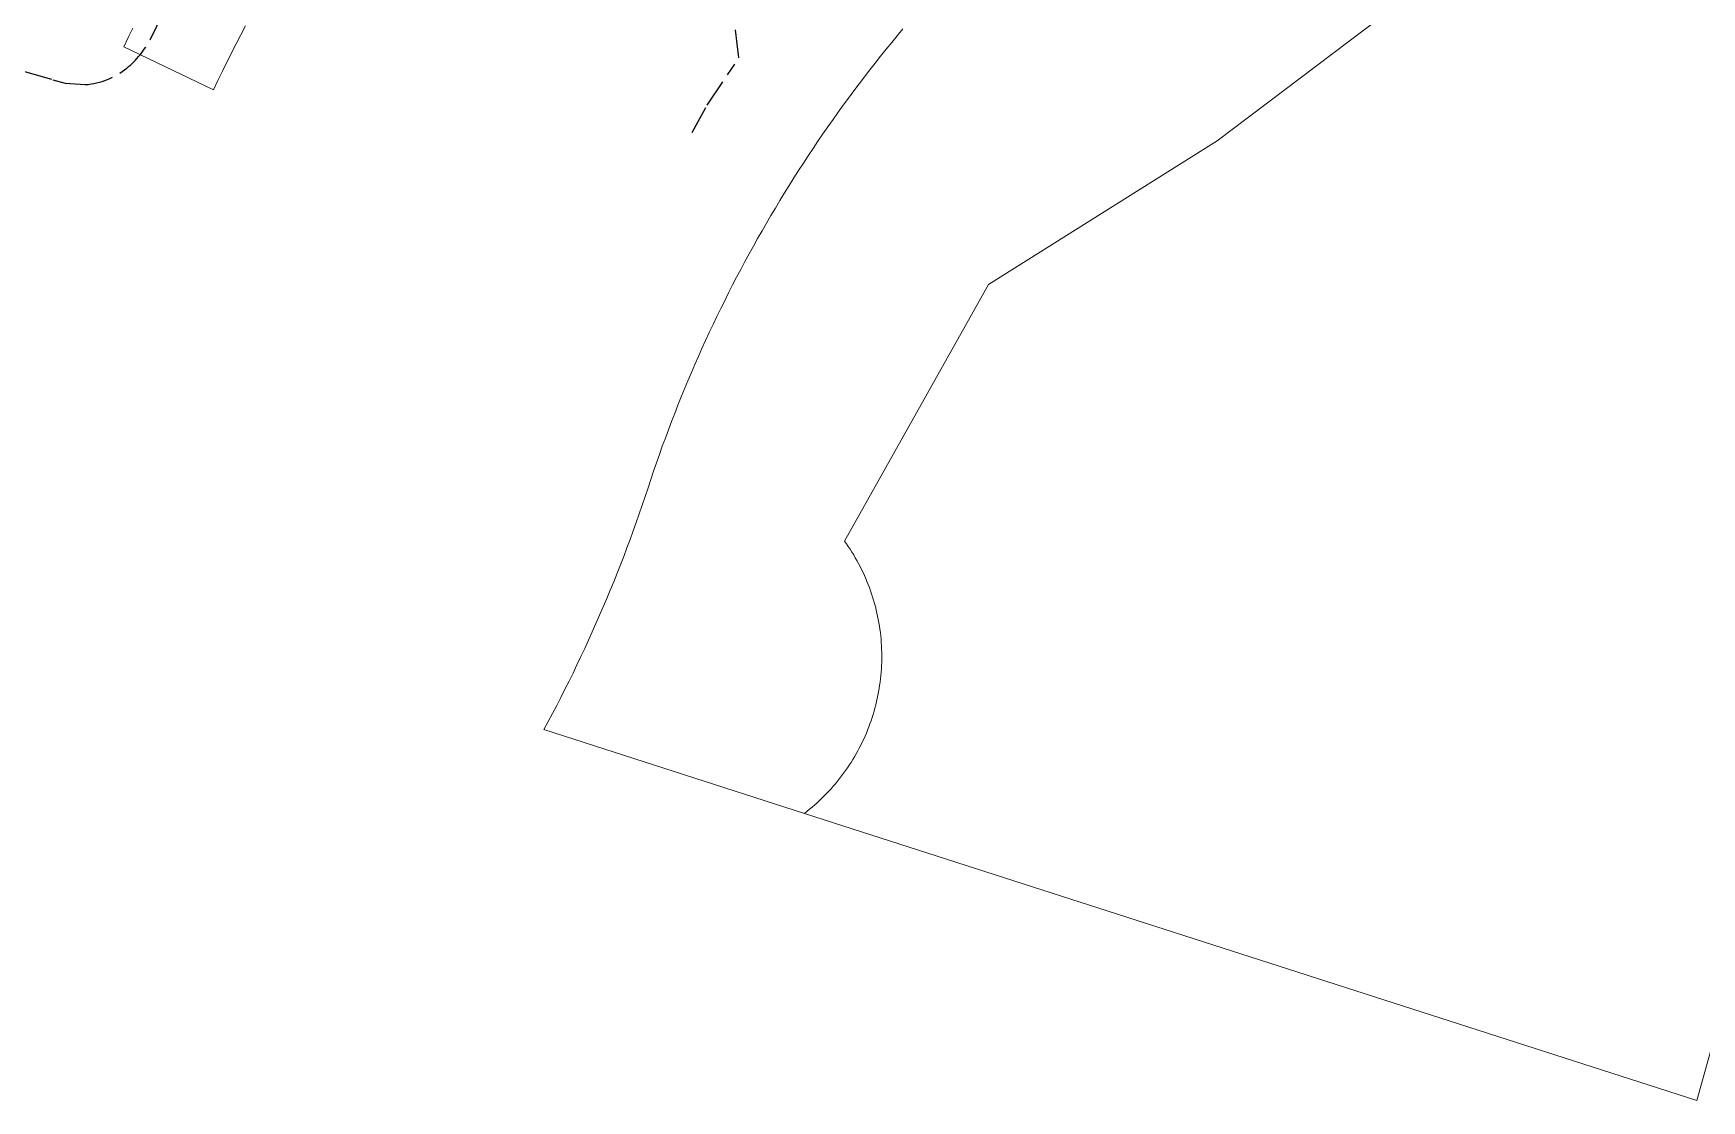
# Model space of a CAD drawing. Header units: metres. Extents: x 289087 to 291245, y 6227587 to 6229773.
# Drawn here: x 290317.4 to 290553.4, y 6228084.9 to 6228235.9 of the extents above; entities that cross this region are included whole.
import ezdxf

# ---------------------------------------------------------------- set-up
doc = ezdxf.new("R2010")
doc.units = ezdxf.units.M
doc.linetypes.add('Cable Exist UG', pattern=[8.2, 4, -1.2, 1.8, -1.2])
doc.layers.add('Cadastre Land Parcels_SP_EXT', color=9, linetype='Continuous', lineweight=5)
doc.layers.add('Cadastre Roads_SP_EXT', color=9, linetype='Continuous', lineweight=5)
doc.layers.add('Mains_HV_EXT', color=7, linetype='Continuous')
doc.layers.add('Mains_LV_EXT', color=7, linetype='Continuous')

msp = doc.modelspace()

# ---------------------------------------------------------------- linework, layer by layer
at = {"layer": 'Cadastre Land Parcels_SP_EXT', "linetype": 'Continuous'}
for points in [[(290440.42, 6228236.49), (290439.62, 6228235.53), (290438.83, 6228234.57), (290438.04, 6228233.61), (290437.26, 6228232.64), (290436.49, 6228231.66), (290435.72, 6228230.68), (290434.96, 6228229.69), (290434.2, 6228228.7), (290433.46, 6228227.71), (290432.71, 6228226.71), (290431.98, 6228225.7), (290431.25, 6228224.69), (290430.53, 6228223.68), (290429.81, 6228222.66), (290429.1, 6228221.63), (290428.4, 6228220.61), (290427.7, 6228219.57), (290427.01, 6228218.54), (290426.33, 6228217.49), (290425.65, 6228216.45), (290424.98, 6228215.4), (290424.32, 6228214.34), (290423.66, 6228213.28), (290423.01, 6228212.22), (290422.37, 6228211.15), (290421.73, 6228210.08), (290421.1, 6228209.01), (290420.48, 6228207.93), (290419.86, 6228206.85), (290419.26, 6228205.76), (290418.65, 6228204.67), (290418.06, 6228203.57), (290417.47, 6228202.47), (290416.89, 6228201.37), (290416.32, 6228200.27), (290415.75, 6228199.16), (290415.2, 6228198.04), (290414.64, 6228196.93), (290414.1, 6228195.8), (290413.56, 6228194.68), (290413.03, 6228193.55), (290412.51, 6228192.42), (290411.99, 6228191.29), (290411.48, 6228190.15), (290410.98, 6228189.01), (290410.49, 6228187.87), (290410, 6228186.72), (290409.52, 6228185.57), (290409.05, 6228184.42), (290408.59, 6228183.26), (290408.13, 6228182.1), (290407.68, 6228180.94), (290407.24, 6228179.78), (290406.81, 6228178.61), (290406.38, 6228177.44), (290405.96, 6228176.27), (290405.55, 6228175.09), (290405.14, 6228173.91), (290404.75, 6228172.73), (290404.36, 6228171.55), (290403.95, 6228170.33), (290403.54, 6228169.11), (290403.12, 6228167.89), (290402.7, 6228166.68), (290402.26, 6228165.47), (290401.82, 6228164.27), (290401.37, 6228163.06), (290400.92, 6228161.86), (290400.45, 6228160.66), (290399.98, 6228159.47), (290399.5, 6228158.27), (290399.01, 6228157.08), (290398.52, 6228155.9), (290398.02, 6228154.71), (290397.51, 6228153.53), (290397, 6228152.36), (290396.47, 6228151.18), (290395.94, 6228150.01), (290395.41, 6228148.84), (290394.86, 6228147.68), (290394.31, 6228146.52), (290393.75, 6228145.36), (290393.19, 6228144.21), (290392.61, 6228143.06), (290392.03, 6228141.91), (290391.44, 6228140.77), (290390.85, 6228139.63), (290390.25, 6228138.49), (290389.64, 6228137.36), (290426.47, 6228125.5), (290426.84, 6228125.79), (290426.84, 6228125.79), (290427.2, 6228126.09), (290427.56, 6228126.39), (290427.91, 6228126.69), (290428.26, 6228127), (290428.61, 6228127.32), (290428.95, 6228127.65), (290429.28, 6228127.98), (290429.61, 6228128.31), (290429.93, 6228128.65), (290430.24, 6228129), (290430.55, 6228129.35), (290430.86, 6228129.7), (290431.16, 6228130.06), (290431.45, 6228130.43), (290431.74, 6228130.8), (290432.02, 6228131.18), (290432.29, 6228131.56), (290432.56, 6228131.94), (290432.82, 6228132.33), (290433.07, 6228132.72), (290433.32, 6228133.12), (290433.56, 6228133.52), (290433.79, 6228133.93), (290434.02, 6228134.34), (290434.24, 6228134.75), (290434.46, 6228135.17), (290434.66, 6228135.59), (290434.86, 6228136.01), (290435.05, 6228136.44), (290435.24, 6228136.87), (290435.42, 6228137.3), (290435.59, 6228137.74), (290435.75, 6228138.18), (290435.91, 6228138.62), (290436.06, 6228139.06), (290436.2, 6228139.51), (290436.33, 6228139.96), (290436.46, 6228140.41), (290436.57, 6228140.86), (290436.68, 6228141.32), (290436.79, 6228141.77), (290436.88, 6228142.23), (290436.97, 6228142.69), (290437.05, 6228143.15), (290437.12, 6228143.62), (290437.19, 6228144.08), (290437.24, 6228144.54), (290437.29, 6228145.01), (290437.33, 6228145.48), (290437.37, 6228145.94), (290437.39, 6228146.41), (290437.41, 6228146.88), (290437.42, 6228147.35), (290437.42, 6228147.82), (290437.42, 6228148.28), (290437.4, 6228148.75), (290437.38, 6228149.22), (290437.35, 6228149.69), (290437.32, 6228150.16), (290437.27, 6228150.62), (290437.22, 6228151.09), (290437.16, 6228151.55), (290437.09, 6228152.01), (290437.01, 6228152.48), (290436.93, 6228152.94), (290436.84, 6228153.4), (290436.74, 6228153.85), (290436.63, 6228154.31), (290436.52, 6228154.76), (290436.4, 6228155.22), (290436.27, 6228155.67), (290436.13, 6228156.11), (290435.99, 6228156.56), (290435.83, 6228157), (290435.67, 6228157.44), (290435.51, 6228157.88), (290435.33, 6228158.32), (290435.15, 6228158.75), (290434.96, 6228159.18), (290434.77, 6228159.6), (290434.56, 6228160.02), (290434.35, 6228160.44), (290434.14, 6228160.86), (290433.91, 6228161.27), (290433.68, 6228161.68), (290433.45, 6228162.08), (290433.2, 6228162.48), (290432.95, 6228162.88), (290432.69, 6228163.27), (290432.43, 6228163.65), (290432.16, 6228164.04), (290452.54, 6228200.35), (290484.85, 6228220.64), (290524.72, 6228250.8)], [(290524.72, 6228250.8), (290484.85, 6228220.64), (290452.54, 6228200.35), (290432.16, 6228164.04), (290432.43, 6228163.65), (290432.69, 6228163.27), (290432.95, 6228162.88), (290433.2, 6228162.48), (290433.45, 6228162.08), (290433.68, 6228161.68), (290433.91, 6228161.27), (290434.14, 6228160.86), (290434.35, 6228160.44), (290434.56, 6228160.02), (290434.77, 6228159.6), (290434.96, 6228159.18), (290435.15, 6228158.75), (290435.33, 6228158.32), (290435.51, 6228157.88), (290435.67, 6228157.44), (290435.83, 6228157), (290435.99, 6228156.56), (290436.13, 6228156.11), (290436.27, 6228155.67), (290436.4, 6228155.22), (290436.52, 6228154.76), (290436.63, 6228154.31), (290436.74, 6228153.85), (290436.84, 6228153.4), (290436.93, 6228152.94), (290437.01, 6228152.48), (290437.09, 6228152.01), (290437.16, 6228151.55), (290437.22, 6228151.09), (290437.27, 6228150.62), (290437.32, 6228150.16), (290437.35, 6228149.69), (290437.38, 6228149.22), (290437.4, 6228148.75), (290437.42, 6228148.28), (290437.42, 6228147.82), (290437.42, 6228147.35), (290437.41, 6228146.88), (290437.39, 6228146.41), (290437.37, 6228145.94), (290437.33, 6228145.48), (290437.29, 6228145.01), (290437.24, 6228144.54), (290437.19, 6228144.08), (290437.12, 6228143.62), (290437.05, 6228143.15), (290436.97, 6228142.69), (290436.88, 6228142.23), (290436.79, 6228141.77), (290436.68, 6228141.32), (290436.57, 6228140.86), (290436.46, 6228140.41), (290436.33, 6228139.96), (290436.2, 6228139.51), (290436.06, 6228139.06), (290435.91, 6228138.62), (290435.75, 6228138.18), (290435.59, 6228137.74), (290435.42, 6228137.3), (290435.24, 6228136.87), (290435.05, 6228136.44), (290434.86, 6228136.01), (290434.66, 6228135.59), (290434.46, 6228135.17), (290434.24, 6228134.75), (290434.02, 6228134.34), (290433.79, 6228133.93), (290433.56, 6228133.52), (290433.32, 6228133.12), (290433.07, 6228132.72), (290432.82, 6228132.33), (290432.56, 6228131.94), (290432.29, 6228131.56), (290432.02, 6228131.18), (290431.74, 6228130.8), (290431.45, 6228130.43), (290431.16, 6228130.06), (290430.86, 6228129.7), (290430.55, 6228129.35), (290430.24, 6228129), (290429.93, 6228128.65), (290429.61, 6228128.31), (290429.28, 6228127.98), (290428.95, 6228127.65), (290428.61, 6228127.32), (290428.26, 6228127), (290427.91, 6228126.69), (290427.56, 6228126.39), (290427.2, 6228126.09), (290426.84, 6228125.79), (290426.47, 6228125.5), (290552.69, 6228084.86), (290563.54, 6228123.76)]]:
    msp.add_lwpolyline(points, dxfattribs=at)
at = {"layer": 'Cadastre Roads_SP_EXT', "linetype": 'Continuous'}
msp.add_lwpolyline([(290331.5, 6228236.62), (290330.85, 6228235.29), (290330.21, 6228233.95), (290342.89, 6228227.88), (290343.52, 6228229.19), (290343.52, 6228229.19), (290344.15, 6228230.49), (290344.79, 6228231.79), (290345.06, 6228232.31), (290345.44, 6228233.09), (290346.1, 6228234.38), (290346.76, 6228235.67), (290347.43, 6228236.95)], dxfattribs=at)
at = {"layer": 'Mains_HV_EXT', "linetype": 'Cable Exist UG'}
msp.add_lwpolyline([(290308.26, 6228232.73), (290320.17, 6228229.31), (290321.94, 6228228.81), (290321.94, 6228228.81), (290324.75, 6228228.62), (290324.78, 6228228.61), (290324.78, 6228228.61, 0.151149), (290330.64, 6228230.95), (290330.64, 6228230.95, 0.098946), (290333.97, 6228235.02), (290333.97, 6228235.02), (290337.65, 6228242.42), (290341.1, 6228249.27), (290337.04, 6228252.56), (290333.23, 6228255.75), (290333.71, 6228257.43)], format="xyb", dxfattribs=at)
at = {"layer": 'Mains_LV_EXT', "linetype": 'Cable Exist UG'}
msp.add_lwpolyline([(290410.61, 6228221.85), (290412.73, 6228225.68), (290412.73, 6228225.68), (290417.21, 6228232.39), (290416.28, 6228239.75)], dxfattribs=at)

doc.saveas('drawing.dxf')
